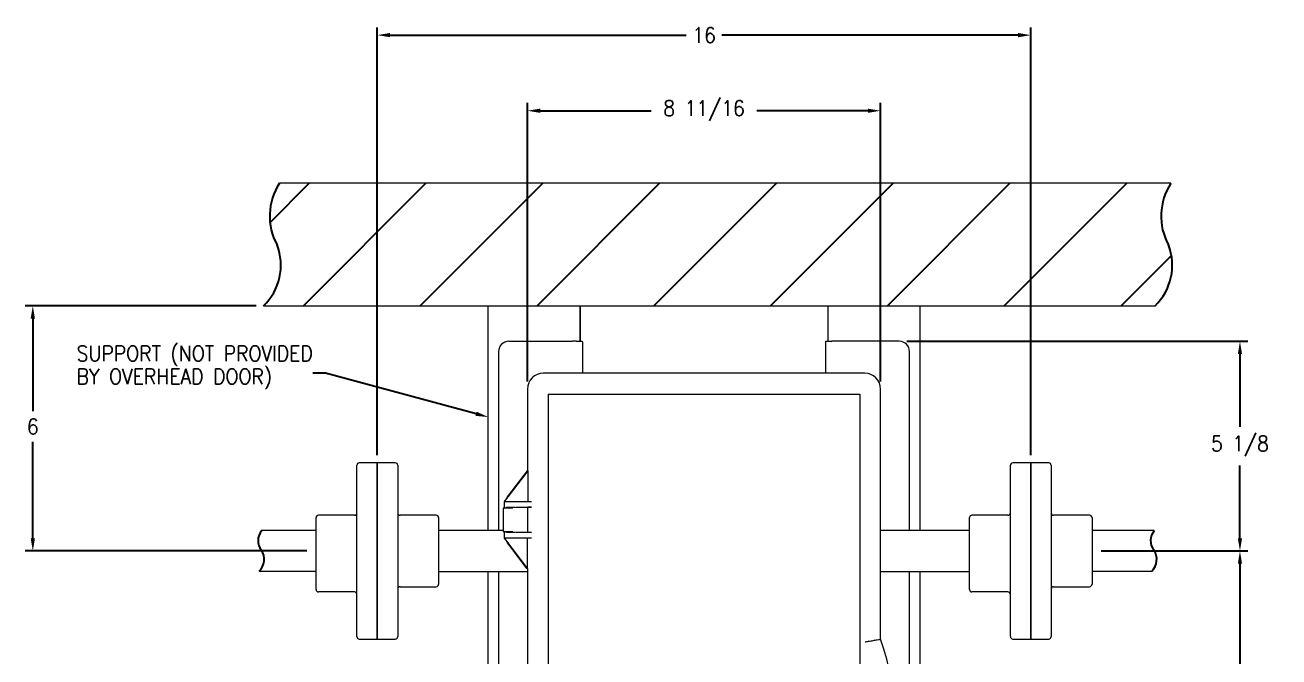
# Model space of a CAD drawing. Extents: x 8 to 38.7, y 8.8 to 41.4.
# Drawn here: x 7.99 to 38.69, y 25.92 to 41.39 of the extents above; entities that cross this region are included whole.
import ezdxf

# ---------------------------------------------------------------- set-up
doc = ezdxf.new("R2010")
doc.units = 0
doc.header["$LTSCALE"] = 0.5
doc.header["$MEASUREMENT"] = 0
doc.layers.get('Defpoints').update_dxf_attribs({"linetype": 'CONTINUOUS'})
doc.layers.add('DIM', color=1, linetype='CONTINUOUS')
doc.layers.add('OBJ', color=3, linetype='CONTINUOUS')
doc.styles.add('ROMANS', font='romans.shx', dxfattribs={"width": 0.9, "height": 0.375})
doc.dimstyles.new('GENIE', dxfattribs={"dimscale": 2, "dimtxt": 0.25, "dimasz": 0.156, "dimexe": 0.095, "dimexo": 0.0925, "dimgap": 0.095, "dimtad": 0, "dimtih": 1, "dimtoh": 1, "dimdec": 5, "dimzin": 4, "dimdsep": 46, "dimlunit": 5, "dimtxsty": 'ROMANS', "dimcen": 0.09, "dimadec": 0, "dimazin": 0, "dimtfac": 1, "dimtdec": 5, "dimtofl": 0, "dimtmove": 0, "dimatfit": 3, "dimfxl": 0, "dimfrac": 2, "dimtolj": 1, "dimtzin": 4, "dimarcsym": 0})

# ---------------------------------------------------------------- blocks, each defined once
blk = doc.blocks.new('*D31')
at = {"layer": 'Defpoints', "color": 0}
for p in [(32.61, 41.143), (16.61, 30.673), (32.61, 30.673)]:
    blk.add_point(p, dxfattribs=at)
at = {"layer": 'DIM', "color": 0, "lineweight": -2}
for p, q in [((16.61, 30.858), (16.61, 41.333)), ((16.922, 41.143), (24.17, 41.143)), ((32.298, 41.143), (25.049, 41.143)), ((32.61, 30.858), (32.61, 41.333))]:
    blk.add_line(p, q, dxfattribs=at)
at = {"layer": 'DIM', "color": 0}
for points in [[(16.922, 41.195), (16.922, 41.091), (16.61, 41.143)], [(32.298, 41.195), (32.298, 41.091), (32.61, 41.143)]]:
    blk.add_solid(points, dxfattribs=at)
at = {"layer": 'DIM', "color": 0, "insert": (24.61, 41.143), "char_height": 0.375, "attachment_point": 5, "style": 'ROMANS'}
blk.add_mtext('\\A1;16', dxfattribs=at)
blk = doc.blocks.new('*D32')
at = {"layer": 'Defpoints', "color": 0}
for p in [(28.933, 39.292), (20.286, 32.48), (28.933, 32.48)]:
    blk.add_point(p, dxfattribs=at)
at = {"layer": 'DIM', "color": 0, "lineweight": -2}
for p, q in [((20.286, 32.665), (20.286, 39.482)), ((28.933, 32.665), (28.933, 39.482)), ((20.598, 39.292), (23.319, 39.292)), ((28.621, 39.292), (25.9, 39.292))]:
    blk.add_line(p, q, dxfattribs=at)
at = {"layer": 'DIM', "color": 0}
for points in [[(20.598, 39.344), (20.598, 39.24), (20.286, 39.292)], [(28.621, 39.344), (28.621, 39.24), (28.933, 39.292)]]:
    blk.add_solid(points, dxfattribs=at)
at = {"layer": 'DIM', "color": 0, "insert": (24.61, 39.292), "char_height": 0.375, "attachment_point": 5, "style": 'ROMANS'}
blk.add_mtext('\\A1;8 11/16', dxfattribs=at)
blk = doc.blocks.new('*D33')
at = {"layer": 'Defpoints', "color": 0}
for p in [(13.825, 34.517), (8.175, 28.517), (15.067, 28.517)]:
    blk.add_point(p, dxfattribs=at)
at = {"layer": 'DIM', "color": 0, "lineweight": -2}
for p, q in [((13.64, 34.517), (7.985, 34.517)), ((8.175, 34.205), (8.175, 31.939)), ((8.175, 28.829), (8.175, 31.184)), ((14.882, 28.517), (7.985, 28.517))]:
    blk.add_line(p, q, dxfattribs=at)
at = {"layer": 'DIM', "color": 0}
for points in [[(8.123, 34.205), (8.227, 34.205), (8.175, 34.517)], [(8.123, 28.829), (8.227, 28.829), (8.175, 28.517)]]:
    blk.add_solid(points, dxfattribs=at)
at = {"layer": 'DIM', "color": 0, "insert": (8.175, 31.562), "char_height": 0.375, "attachment_point": 5, "style": 'ROMANS'}
blk.add_mtext('\\A1;6', dxfattribs=at)
blk = doc.blocks.new('*D34')
at = {"layer": 'Defpoints', "color": 0}
for p in [(29.391, 33.649), (34.146, 28.517), (37.731, 28.517)]:
    blk.add_point(p, dxfattribs=at)
at = {"layer": 'DIM', "color": 0, "lineweight": -2}
for p, q in [((29.576, 33.649), (37.921, 33.649)), ((37.731, 33.337), (37.731, 31.559)), ((37.731, 28.829), (37.731, 30.607)), ((34.331, 28.517), (37.921, 28.517))]:
    blk.add_line(p, q, dxfattribs=at)
at = {"layer": 'DIM', "color": 0}
for points in [[(37.679, 33.337), (37.783, 33.337), (37.731, 33.649)], [(37.679, 28.829), (37.783, 28.829), (37.731, 28.517)]]:
    blk.add_solid(points, dxfattribs=at)
at = {"layer": 'DIM', "color": 0, "insert": (37.731, 31.083), "char_height": 0.375, "attachment_point": 5, "style": 'ROMANS'}
blk.add_mtext('\\A1;5 1/8', dxfattribs=at)
blk = doc.blocks.new('*D35')
at = {"layer": 'Defpoints', "color": 0}
for p in [(34.331, 28.517), (31.435, 21.974), (37.731, 21.974)]:
    blk.add_point(p, dxfattribs=at)
at = {"layer": 'DIM', "color": 0, "lineweight": -2}
for p, q in [((34.516, 28.517), (37.921, 28.517)), ((37.731, 28.205), (37.731, 25.721)), ((37.731, 22.286), (37.731, 24.77)), ((31.62, 21.974), (37.921, 21.974))]:
    blk.add_line(p, q, dxfattribs=at)
at = {"layer": 'DIM', "color": 0}
for points in [[(37.679, 28.205), (37.783, 28.205), (37.731, 28.517)], [(37.679, 22.286), (37.783, 22.286), (37.731, 21.974)]]:
    blk.add_solid(points, dxfattribs=at)
at = {"layer": 'DIM', "color": 0, "insert": (37.731, 25.245), "char_height": 0.375, "attachment_point": 5, "style": 'ROMANS'}
blk.add_mtext('\\A1;6 17/32', dxfattribs=at)

msp = doc.modelspace()

# ---------------------------------------------------------------- linework, layer by layer
at = {"layer": 'DIM'}
for p, q in [((13.982384, 36.560127), (14.939228, 37.516971)), ((14.799419, 34.516971), (17.799419, 37.516971)), ((17.659609, 34.516971), (20.659609, 37.516971)), ((20.5198, 34.516971), (23.5198, 37.516971)), ((23.37999, 34.516971), (26.37999, 37.516971)), ((26.240181, 34.516971), (29.240181, 37.516971)), ((29.100371, 34.516971), (32.100371, 37.516971)), ((31.960561, 34.516971), (34.960561, 37.516971)), ((34.820752, 34.516971), (36.053233, 35.749452)), ((15.33999, 32.86798), (15.02799, 32.86798)), ((19.026822, 31.8746), (15.33999, 32.86798))]:
    msp.add_line(p, q, dxfattribs=at)
msp.add_solid([(19.04035, 31.924809), (19.013293, 31.82439), (19.328078, 31.793429)], dxfattribs=at)
at = {"layer": 'OBJ', "linetype": 'Continuous', "lineweight": 15}
for p, q in [((36.040282, 37.516971), (14.213577, 37.516971)), ((13.825415, 34.516971), (35.65212, 34.516971)), ((19.328078, 34.266971), (19.328078, 34.516971)), ((21.578073, 34.516971), (21.578073, 33.649027)), ((21.578571, 34.216971), (21.578571, 34.516971)), ((27.641077, 34.516971), (27.641077, 34.216971)), ((29.891072, 34.516971), (29.891072, 34.266971)), ((19.328078, 29.016277), (19.328078, 34.266971)), ((21.578571, 34.266971), (21.578073, 34.266971)), ((21.578571, 33.649027), (21.578571, 34.216971)), ((27.641077, 34.216971), (27.641077, 33.649027)), ((29.891072, 34.266971), (29.891072, 29.016277)), ((19.828072, 33.649027), (21.390577, 33.649027)), ((21.477853, 33.649027), (21.390577, 33.649027)), ((21.477853, 33.649027), (21.616005, 33.649027)), ((21.630573, 33.635074), (21.630573, 33.600084)), ((21.630573, 33.600084), (21.630573, 32.865487)), ((27.588578, 33.600084), (27.588578, 33.635074)), ((27.588578, 32.865487), (27.588578, 33.600084)), ((27.603146, 33.649027), (27.741288, 33.649027)), ((27.828573, 33.649027), (27.741288, 33.649027)), ((29.391078, 33.649027), (27.828573, 33.649027)), ((19.57807, 33.399027), (19.57807, 29.016277)), ((29.641071, 29.016277), (29.641071, 33.399027)), ((28.547086, 32.865487), (20.672083, 32.865487)), ((20.286173, 32.479577), (20.286173, 30.475852)), ((20.797084, 32.354577), (20.797084, 16.354577)), ((20.797084, 32.354577), (28.422085, 32.354577)), ((28.422085, 32.354577), (28.422085, 24.691827)), ((28.932996, 26.356448), (28.932996, 32.479577)), ((16.109577, 26.420721), (16.109577, 30.613221)), ((16.609571, 30.673221), (16.609571, 30.37607)), ((16.609571, 26.360721), (16.609571, 30.673221)), ((17.109574, 30.613221), (17.109574, 30.324339)), ((20.29173, 30.479577), (19.72297, 29.738556)), ((19.830231, 29.881819), (20.288332, 30.478669)), ((20.286671, 30.478669), (20.287365, 30.479577)), ((20.286671, 30.479577), (20.286671, 30.478669)), ((20.290651, 30.479577), (20.286671, 30.479577)), ((20.288332, 30.478669), (20.286671, 30.478669)), ((20.29173, 30.479577), (20.290651, 30.479577)), ((20.29173, 30.479577), (20.29173, 29.729577)), ((32.109576, 26.420721), (32.109576, 30.613221)), ((32.60957, 30.673221), (32.60957, 30.37607)), ((32.60957, 26.360721), (32.60957, 30.673221)), ((33.109573, 30.613221), (33.109573, 30.324339)), ((16.609571, 30.37607), (16.609571, 26.360721)), ((17.109574, 30.324339), (17.109574, 26.420721)), ((32.60957, 30.37607), (32.60957, 26.360721)), ((33.109573, 30.324339), (33.109573, 26.420721)), ((19.797237, 29.839906), (19.829761, 29.881819)), ((19.829761, 29.88118), (19.797237, 29.838793)), ((19.797237, 29.838793), (19.797237, 29.839906)), ((19.829761, 29.88118), (19.830231, 29.881819)), ((19.829761, 29.881819), (19.829761, 29.88118)), ((19.830231, 29.881819), (19.829761, 29.881819)), ((19.929137, 29.567077), (19.691178, 29.567077)), ((19.711172, 29.567077), (19.716175, 29.567077)), ((19.716175, 29.729577), (19.716175, 29.567077)), ((19.716175, 29.729577), (19.742307, 29.729577)), ((19.72297, 29.738556), (19.72297, 29.729577)), ((19.742307, 29.729577), (20.384, 29.729577)), ((19.786602, 29.580737), (20.384, 29.586666)), ((20.286173, 29.582323), (20.00407, 29.579577)), ((20.290651, 29.584561), (20.286173, 29.582323)), ((20.286173, 29.582323), (20.286173, 28.976832)), ((15.109571, 27.807456), (15.109571, 29.331971)), ((15.109571, 29.226067), (15.109571, 29.291693)), ((15.109571, 29.20953), (15.109571, 29.226067)), ((18.109571, 29.331971), (18.109571, 29.219019)), ((18.109571, 29.291693), (18.109571, 29.226067)), ((18.109571, 29.281927), (18.109571, 28.679584)), ((18.109571, 29.226067), (18.109571, 29.20953)), ((18.109571, 29.219019), (18.109571, 29.202388)), ((31.10957, 27.807456), (31.10957, 29.331971)), ((31.10957, 29.226067), (31.10957, 29.291693)), ((31.10957, 29.20953), (31.10957, 29.226067)), ((34.10957, 29.331971), (34.10957, 29.219019)), ((34.10957, 29.291693), (34.10957, 29.226067)), ((34.10957, 29.281927), (34.10957, 28.679584)), ((34.10957, 29.226067), (34.10957, 29.20953)), ((34.10957, 29.219019), (34.10957, 29.202388)), ((19.691178, 28.992077), (19.929137, 28.992077)), ((19.716175, 28.992077), (19.711172, 28.992077)), ((19.716175, 28.992077), (19.716175, 28.829577)), ((20.384, 28.972489), (19.786602, 28.978417)), ((20.00407, 28.979577), (20.286173, 28.976832)), ((20.286173, 28.976832), (20.290651, 28.974593)), ((18.109571, 28.679584), (18.109571, 28.615667)), ((18.109571, 28.615667), (18.109571, 28.512019)), ((19.742307, 28.829577), (19.716175, 28.829577)), ((19.722464, 28.821211), (19.722464, 28.829577)), ((19.722464, 28.821211), (20.285451, 28.079577)), ((20.384, 28.829577), (19.742307, 28.829577)), ((19.829761, 28.676353), (19.796908, 28.719625)), ((20.282785, 28.079577), (19.829761, 28.676353)), ((20.291007, 28.079577), (20.291007, 28.829577)), ((34.10957, 28.679584), (34.10957, 28.615667)), ((34.10957, 28.615667), (34.10957, 28.512019)), ((18.109571, 28.512019), (18.109571, 27.701971)), ((34.10957, 28.512019), (34.10957, 27.701971)), ((19.328078, 22.637815), (19.328078, 28.017277)), ((19.57807, 28.017277), (19.57807, 22.758109)), ((20.282785, 28.079577), (20.285451, 28.079577)), ((20.291007, 28.079577), (20.285451, 28.079577)), ((20.286173, 28.079577), (20.286173, 20.625852)), ((29.641071, 22.285971), (29.641071, 28.017277)), ((29.891072, 28.017277), (29.891072, 22.285971)), ((15.109571, 27.703903), (15.109571, 27.807456)), ((15.109571, 27.574361), (15.109571, 27.703903)), ((31.10957, 27.703903), (31.10957, 27.807456)), ((31.10957, 27.574361), (31.10957, 27.703903)), ((16.049578, 27.514362), (15.16957, 27.514362)), ((32.049577, 27.514362), (31.169578, 27.514362))]:
    msp.add_line(p, q, dxfattribs=at)
at = {"layer": 'OBJ'}
for centre, radius, start, end in [((15.450871, 36.711662), 1.476286, 146.9413907, 208.5304128), ((37.277576, 36.711662), 1.476286, 146.9413907, 208.5304128), ((12.877517, 35.506978), 1.370629, 313.7552019, 21.3758401), ((34.704222, 35.506978), 1.370629, 313.7552019, 21.3758401), ((14.047917, 28.772157), 0.358661, 137.4986648, 220.7607808), ((35.89945, 28.772157), 0.358661, 137.4986648, 220.7607808), ((13.426117, 28.314597), 0.415328, 314.7175775, 32.5382374), ((35.27765, 28.314597), 0.415328, 314.7175775, 32.5382374)]:
    msp.add_arc(centre, radius, start, end, dxfattribs=at)
at = {"layer": 'OBJ', "linetype": 'Continuous', "lineweight": 15}
for centre, radius, start, end in [((19.828074, 33.399027), 0.25, 90, 180), ((29.391074, 33.399027), 0.25, 0, 90), ((20.672083, 32.479577), 0.385909, 90, 180), ((28.547083, 32.479577), 0.385909, 0, 90), ((16.169574, 30.613221), 0.06, 90, 180), ((17.049574, 30.613221), 0.06, 0, 90), ((32.169574, 30.613221), 0.06, 90, 180), ((33.049574, 30.613221), 0.06, 0, 90), ((15.169574, 29.331971), 0.06, 90, 180), ((16.049574, 29.451971), 0.06, 270, 0), ((17.169574, 29.451971), 0.06, 180, 270), ((18.049574, 29.331971), 0.06, 0, 90), ((31.169574, 29.331971), 0.06, 90, 180), ((32.049574, 29.451971), 0.06, 270, 0), ((33.169574, 29.451971), 0.06, 180, 270), ((34.049574, 29.331971), 0.06, 0, 90), ((17.169574, 27.581971), 0.06, 90, 180), ((18.049574, 27.701971), 0.06, 270, 0), ((33.169574, 27.581971), 0.06, 90, 180), ((34.049574, 27.701971), 0.06, 270, 0), ((15.169578, 27.57437), 0.060007, 180.0086171, 269.9919431), ((16.049569, 27.454354), 0.060008, 0.0091692, 89.991391), ((31.169577, 27.57437), 0.060007, 180.0086171, 270.0009061), ((32.049573, 27.45436), 0.060003, 0.0040687, 89.9964915), ((16.169574, 26.420721), 0.06, 180, 270), ((17.049574, 26.420721), 0.06, 270, 0), ((32.169574, 26.420721), 0.06, 180, 270), ((33.049574, 26.420721), 0.06, 270, 0), ((23.265229, 24.354577), 6.010909, 340.5466288, 19.4533712)]:
    msp.add_arc(centre, radius, start, end, dxfattribs=at)
for centre, major_axis, ratio, start_param, end_param in [((19.836174, 29.887802), (0.124992, 0.166179), 0.008384536, 1.869457154, 2.692490846), ((19.836174, 29.579576), (0.142, 0), 0.008726868, 0.001044726, 1.927383421), ((20.665595, 29.584504), (0.375, 0), 0.008726868, 2.420268055, 3.124139361), ((19.836174, 28.979578), (0.142, 0), 0.008726868, 4.355801886, 6.282140581), ((20.665595, 28.97465), (0.375, 0), 0.008726868, 3.159045946, 3.862917252), ((19.836174, 28.669661), (-0.124992, 0.167957), 0.008359396, 0.439495111, 1.262528803), ((19.836174, 28.618867), (0.117458, -0.096967), 0.441002387, 1.967486433, 2.239448772)]:
    msp.add_ellipse(centre, major_axis=major_axis, ratio=ratio, start_param=start_param, end_param=end_param, dxfattribs=at)
for points, knots in [([(21.616005, 33.649027), (21.621659, 33.647926), (21.629722, 33.646356), (21.630377, 33.63767), (21.630573, 33.635074)], [0, 0, 0, 0, 0.701199272, 1, 1, 1, 1]), ([(27.588578, 33.635074), (27.589736, 33.640495), (27.591388, 33.648225), (27.600441, 33.648843), (27.603146, 33.649027)], [0, 0, 0, 0, 0.701273332, 1, 1, 1, 1]), ([(19.786602, 29.580737), (19.778919, 29.579235), (19.763782, 29.576274), (19.749488, 29.567511), (19.742397, 29.563447), (19.742307, 29.563395)], [0, 0, 0, 0, 0.504364896, 0.993657329, 1, 1, 1, 1]), ([(19.742307, 28.995759), (19.742397, 28.995707), (19.745041, 28.994192), (19.752574, 28.989983), (19.766908, 28.982013), (19.77935, 28.979741), (19.786602, 28.978417)], [0, 0, 0, 0, 0.006341224, 0.184734648, 0.524850413, 1, 1, 1, 1]), ([(28.553572, 26.290318), (28.554001, 26.290394), (28.581165, 26.295228), (28.650172, 26.307382), (28.754168, 26.325591), (28.848963, 26.342007), (28.914134, 26.353218), (28.923723, 26.354859), (28.928518, 26.35568)], [0, 0, 0, 0, 0.00223476, 0.141617959, 0.359130567, 0.573677641, 0.78681506, 1, 1, 1, 1])]:
    msp.add_open_spline(points, degree=3, knots=knots, dxfattribs=at)
for points in [[(16.609571, 30.673221), (16.169576, 30.673221)], [(17.049575, 30.673221), (16.609571, 30.673221)], [(32.60957, 30.673221), (32.169575, 30.673221)], [(33.049574, 30.673221), (32.60957, 30.673221)], [(19.691178, 29.567077), (19.691178, 28.992077)], [(16.049578, 29.391971), (15.16957, 29.391971)], [(18.049574, 29.391971), (17.169573, 29.391971)], [(32.049577, 29.391971), (31.169578, 29.391971)], [(34.049574, 29.391971), (33.169572, 29.391971)], [(15.109571, 29.014471), (13.78349, 29.014471)], [(19.691178, 29.016277), (18.109571, 29.016277)], [(31.10957, 29.016277), (28.932996, 29.016277)], [(35.635023, 29.014471), (34.10957, 29.014471)], [(13.718347, 28.019471), (15.109571, 28.019471)], [(18.109571, 28.017277), (20.286173, 28.017277)], [(28.932996, 28.017277), (31.10957, 28.017277)], [(34.10957, 28.019471), (35.56988, 28.019471)], [(17.169573, 27.641971), (18.049572, 27.641971)], [(33.169572, 27.641971), (34.049571, 27.641971)], [(16.169576, 26.360721), (16.609571, 26.360721)], [(16.609571, 26.360721), (17.049575, 26.360721)], [(28.932996, 26.356448), (28.928518, 26.35568)], [(32.169575, 26.360721), (32.60957, 26.360721)], [(32.60957, 26.360721), (33.049574, 26.360721)]]:
    msp.add_open_spline(points, degree=1, dxfattribs=at)

# ---------------------------------------------------------------- texts
at = {"layer": 'DIM', "style": 'ROMANS', "width": 0.9}
for s, p in [('SUPPORT (NOT PROVIDED', (9.246524, 33.163678)), ('BY OVERHEAD DOOR)', (9.246524, 32.601178))]:
    msp.add_text(s, height=0.375, dxfattribs=at).set_placement(p)

# ---------------------------------------------------------------- dimensions: what is measured, and where the dimension line sits
at = {"layer": 'DIM'}
dim = msp.add_linear_dim(base=(32.60957, 41.142712), p1=(16.609571, 30.673221), p2=(32.60957, 30.673221), dimstyle='GENIE', dxfattribs=at)
dim.commit()
dim.dimension.update_dxf_attribs({"geometry": '*D31', "text_midpoint": (24.60957, 41.142712), "dimtype": 160})
dim = msp.add_linear_dim(base=(28.932993, 39.292046), p1=(20.286174, 32.479577), p2=(28.932993, 32.479577), text='8 11/16', dimstyle='GENIE', dxfattribs=at)
dim.commit()
dim.dimension.update_dxf_attribs({"geometry": '*D32', "text_midpoint": (24.609583, 39.292046)})
dim = msp.add_linear_dim(base=(8.175407, 28.516971), p1=(13.825415, 34.516971), p2=(15.067167, 28.516971), angle=90, dimstyle='GENIE', dxfattribs=at)
dim.commit()
dim.dimension.update_dxf_attribs({"geometry": '*D33', "text_midpoint": (8.175407, 31.561987), "dimtype": 160})
for base, p1, p2, picture, middle in [((37.731009, 28.516971), (29.391078, 33.649027), (34.14559, 28.516971), '*D34', (37.731009, 31.082999)), ((37.731009, 21.973972), (34.33059, 28.516971), (31.434582, 21.973972), '*D35', (37.731009, 25.245471))]:
    dim = msp.add_linear_dim(base=base, p1=p1, p2=p2, angle=90, dimstyle='GENIE', dxfattribs=at)
    dim.commit()
    dim.dimension.update_dxf_attribs({"geometry": picture, "text_midpoint": middle})

doc.saveas('drawing.dxf')
